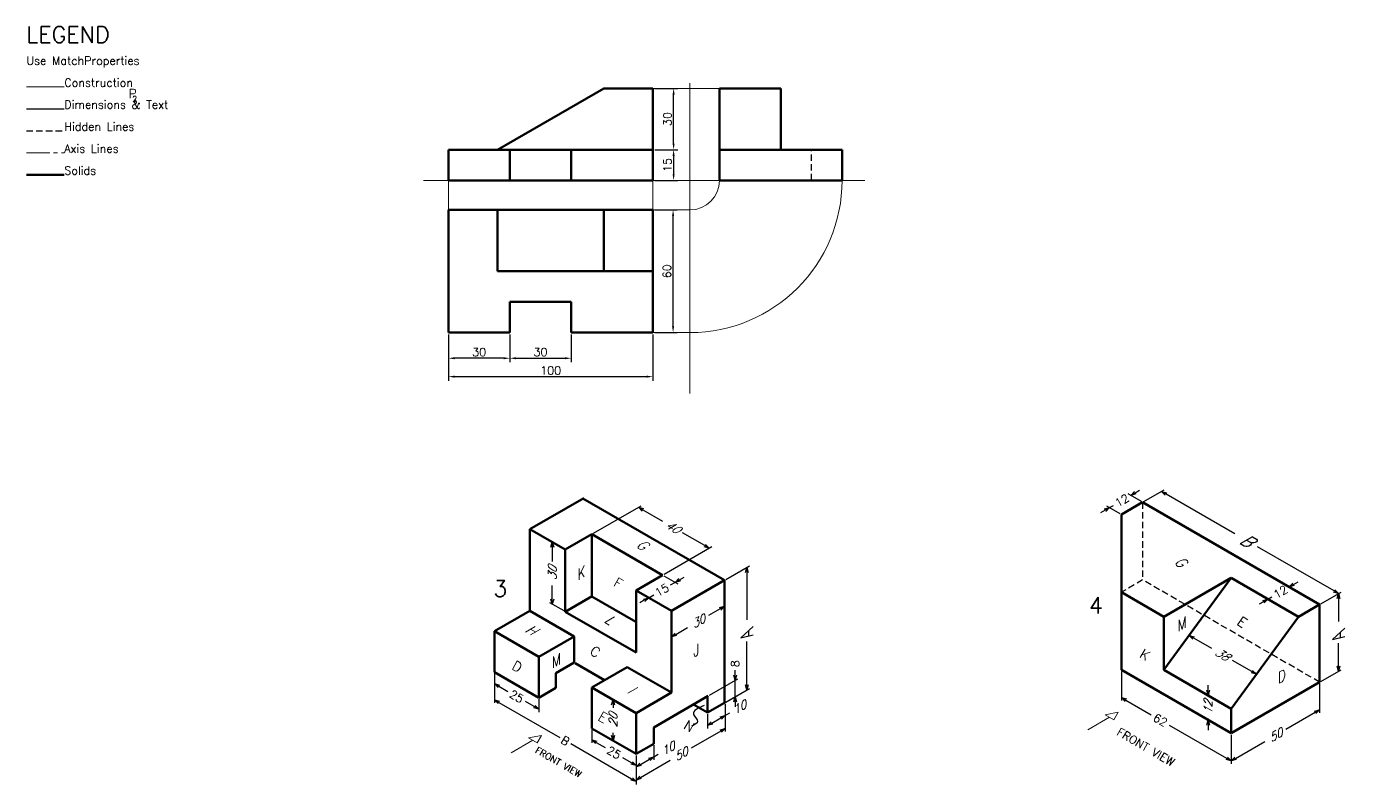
# Model space of a CAD drawing. Header units: millimetres. Extents: x -9631 to 7217, y -631 to 1394.
# Drawn here: x -149 to 497, y 257 to 628 of the extents above; entities that cross this region are included whole.
import ezdxf

# ---------------------------------------------------------------- set-up
doc = ezdxf.new("R2010")
doc.units = ezdxf.units.MM
doc.header["$PDMODE"] = 35
doc.header["$PDSIZE"] = 2
doc.linetypes.add('CENTER2', pattern=[28.575, 19.05, -3.175, 3.175, -3.175])
doc.linetypes.add('HIDDEN2', pattern=[4.7625, 3.175, -1.5875])
doc.layers.get('0').update_dxf_attribs({"lineweight": 15})
for name, color, linetype, lineweight in [('Annotations', 7, 'Continuous', 30), ('Axis', 7, 'CENTER2', 20), ('Dimension', 7, 'Continuous', 30), ('Hidden', 7, 'HIDDEN2', 30), ('Solid', 7, 'Continuous', 80)]:
    doc.layers.add(name, color=color, linetype=linetype, lineweight=lineweight)
doc.styles.add('+', font='simplex8.shx', dxfattribs={"oblique": 30})
doc.styles.add('-', font='simplex8.shx')
doc.styles.get("Standard").update_dxf_attribs({"font": 'simplex8.shx'})
doc.styles.add('{18b73a54-fa43-428c-adcb-c1c7bbdf2c84}', font='Simplex.shx')
doc.dimstyles.new('ISO-25', dxfattribs={"dimtxt": 4, "dimasz": 3, "dimexe": 2, "dimexo": 1, "dimgap": 1, "dimtad": 1, "dimrnd": 0.05, "dimtxsty": 'Standard', "dimcen": 2.5, "dimadec": 0, "dimazin": 0, "dimtfac": 1, "dimtmove": 0, "dimatfit": 3, "dimfxl": 1, "dimarcsym": 0})
doc.dimstyles.new('mid', dxfattribs={"dimtxt": 4, "dimasz": 2.5, "dimexe": 1.25, "dimexo": 0.625, "dimtad": 0, "dimrnd": 0.05, "dimtxsty": 'Standard', "dimblk": 'OPEN30', "dimcen": 2.5, "dimadec": 1, "dimazin": 0, "dimtfac": 1, "dimtmove": 0, "dimatfit": 3, "dimfxl": 1.25, "dimarcsym": 0})

# ---------------------------------------------------------------- blocks, each defined once
blk = doc.blocks.new('_Open30')
at = {"color": 0, "linetype": 'ByBlock', "lineweight": -2}
for p, q in [((-1, 0.27), (0, 0)), ((0, 0), (-1, -0.27)), ((0, 0), (-1, 0))]:
    blk.add_line(p, q, dxfattribs=at)
blk = doc.blocks.new('*D3')
at = {"layer": 'Defpoints', "color": 0, "transparency": 16777216}
for p in [(203.11, 363.29), (192.19, 356.99), (192.19, 296.99)]:
    blk.add_point(p, dxfattribs=at)
at = {"layer": 'Dimension', "color": 0, "lineweight": -2, "transparency": 16777216}
for p, q in [((192.82, 357.35), (204.36, 364.02)), ((203.11, 360.79), (203.11, 337.59)), ((203.11, 305.79), (203.11, 327.02)), ((192.82, 297.35), (204.36, 304.02))]:
    blk.add_line(p, q, dxfattribs=at)
at = {"layer": 'Dimension', "color": 0, "lineweight": -2, "transparency": 16777216, "xscale": 2.5, "yscale": 2.5, "zscale": 2.5}
for p, rotation in [((203.11, 363.29), 90), ((203.11, 303.29), 270)]:
    blk.add_blockref('_Open30', p, dxfattribs=dict(at, rotation=rotation))
at = {"layer": 'Dimension', "color": 0, "transparency": 16777216, "insert": (203.11, 332.3), "char_height": 6, "attachment_point": 5, "rotation": 90, "style": '-'}
blk.add_mtext('{\\Q-30;A}', dxfattribs=at)
blk = doc.blocks.new('*D4')
at = {"layer": 'Defpoints', "color": 0, "transparency": 16777216}
for p in [(192.54, 297.19), (192.54, 284.43), (148.89, 271.99)]:
    blk.add_point(p, dxfattribs=at)
at = {"layer": 'Dimension', "color": 0, "lineweight": -2, "transparency": 16777216}
for p, q in [((192.54, 296.47), (192.54, 282.98)), ((190.37, 283.18), (175.8, 274.76)), ((148.89, 271.27), (148.89, 257.79)), ((151.05, 260.48), (165.63, 268.89))]:
    blk.add_line(p, q, dxfattribs=at)
at = {"layer": 'Dimension', "color": 0, "lineweight": -2, "transparency": 16777216, "xscale": 2.5, "yscale": 2.5, "zscale": 2.5}
for p, rotation in [((192.54, 284.43), 29.99999999999989), ((148.89, 259.23), 209.9999999999999)]:
    blk.add_blockref('_Open30', p, dxfattribs=dict(at, rotation=rotation))
at = {"layer": 'Dimension', "color": 0, "transparency": 16777216, "insert": (170.71, 271.83), "char_height": 4, "attachment_point": 5, "rotation": 30, "style": '+'}
blk.add_mtext('50', dxfattribs=at)
blk = doc.blocks.new('*D5')
at = {"layer": 'Defpoints', "color": 0, "transparency": 16777216}
for p in [(148.89, 271.99), (157.55, 276.99), (157.55, 270.62)]:
    blk.add_point(p, dxfattribs=at)
at = {"layer": 'Dimension', "color": 0, "lineweight": -2, "transparency": 16777216}
for p, q in [((157.55, 276.27), (157.55, 269.17)), ((157.55, 270.62), (159.71, 271.87)), ((148.89, 271.27), (148.89, 264.17)), ((151.05, 266.87), (155.38, 269.37))]:
    blk.add_line(p, q, dxfattribs=at)
at = {"layer": 'Dimension', "color": 0, "lineweight": -2, "transparency": 16777216, "xscale": 2.5, "yscale": 2.5, "zscale": 2.5}
for p, rotation in [((148.89, 265.62), 210.0000000000001), ((157.55, 270.62), 30.00000000000007)]:
    blk.add_blockref('_Open30', p, dxfattribs=dict(at, rotation=rotation))
at = {"layer": 'Dimension', "color": 0, "transparency": 16777216, "insert": (164.24, 274.48), "char_height": 4, "attachment_point": 5, "rotation": 30, "style": '+'}
blk.add_mtext('10', dxfattribs=at)
blk = doc.blocks.new('*D6')
at = {"layer": 'Defpoints', "color": 0, "transparency": 16777216}
for p in [(183.88, 292.19), (192.54, 297.19), (192.54, 290.82)]:
    blk.add_point(p, dxfattribs=at)
at = {"layer": 'Dimension', "color": 0, "lineweight": -2, "transparency": 16777216}
for p, q in [((183.88, 291.47), (183.88, 284.37)), ((192.54, 296.47), (192.54, 289.37)), ((192.54, 290.82), (194.7, 292.07)), ((186.04, 287.07), (190.37, 289.57))]:
    blk.add_line(p, q, dxfattribs=at)
at = {"layer": 'Dimension', "color": 0, "lineweight": -2, "transparency": 16777216, "xscale": 2.5, "yscale": 2.5, "zscale": 2.5}
for p, rotation in [((192.54, 290.82), 29.99999999999914), ((183.88, 285.82), 209.9999999999991)]:
    blk.add_blockref('_Open30', p, dxfattribs=dict(at, rotation=rotation))
at = {"layer": 'Dimension', "color": 0, "transparency": 16777216, "insert": (199.22, 294.68), "char_height": 4, "attachment_point": 5, "rotation": 30, "style": '+'}
blk.add_mtext('10', dxfattribs=at)
blk = doc.blocks.new('*D7')
at = {"layer": 'Defpoints', "color": 0, "transparency": 16777216}
for p in [(197.36, 307.97), (184.22, 300.39), (184.22, 292.39)]:
    blk.add_point(p, dxfattribs=at)
at = {"layer": 'Dimension', "color": 0, "lineweight": -2, "transparency": 16777216}
for p, q in [((197.36, 310.47), (197.36, 312.97)), ((184.85, 300.75), (198.61, 308.69)), ((197.36, 299.97), (197.36, 307.97)), ((184.85, 292.75), (198.61, 300.69)), ((197.36, 297.47), (197.36, 294.97))]:
    blk.add_line(p, q, dxfattribs=at)
at = {"layer": 'Dimension', "color": 0, "lineweight": -2, "transparency": 16777216, "xscale": 2.5, "yscale": 2.5, "zscale": 2.5}
for p, rotation in [((197.36, 307.97), 270), ((197.36, 299.97), 90)]:
    blk.add_blockref('_Open30', p, dxfattribs=dict(at, rotation=rotation))
at = {"layer": 'Dimension', "color": 0, "transparency": 16777216, "insert": (197.36, 316.1), "char_height": 4, "attachment_point": 5, "rotation": 90, "style": '-'}
blk.add_mtext('8', dxfattribs=at)
blk = doc.blocks.new('*D8')
at = {"layer": 'Defpoints', "color": 0, "transparency": 16777216}
for p in [(137.6, 298.51), (148.89, 291.99), (148.89, 271.99)]:
    blk.add_point(p, dxfattribs=at)
at = {"layer": 'Dimension', "color": 0, "lineweight": -2, "transparency": 16777216}
for p, q in [((148.26, 292.35), (136.35, 299.23)), ((137.6, 296.01), (137.6, 294.47)), ((148.26, 272.35), (136.35, 279.23)), ((137.6, 281.01), (137.6, 282.32))]:
    blk.add_line(p, q, dxfattribs=at)
at = {"layer": 'Dimension', "color": 0, "lineweight": -2, "transparency": 16777216, "xscale": 2.5, "yscale": 2.5, "zscale": 2.5}
for p, rotation in [((137.6, 298.51), 90), ((137.6, 278.51), 270)]:
    blk.add_blockref('_Open30', p, dxfattribs=dict(at, rotation=rotation))
at = {"layer": 'Dimension', "color": 0, "transparency": 16777216, "insert": (137.6, 288.39), "char_height": 4, "attachment_point": 5, "rotation": 90, "style": '+'}
blk.add_mtext('20', dxfattribs=at)
blk = doc.blocks.new('*D9')
at = {"layer": 'Defpoints', "color": 0, "transparency": 16777216}
for p in [(79.61, 311.99), (101.26, 299.49), (101.26, 293.87)]:
    blk.add_point(p, dxfattribs=at)
at = {"layer": 'Dimension', "color": 0, "lineweight": -2, "transparency": 16777216}
for p, q in [((79.61, 311.27), (79.61, 304.92)), ((81.77, 305.12), (86.12, 302.61)), ((99.09, 295.12), (94.74, 297.63)), ((101.26, 298.77), (101.26, 292.42))]:
    blk.add_line(p, q, dxfattribs=at)
at = {"layer": 'Dimension', "color": 0, "lineweight": -2, "transparency": 16777216, "xscale": 2.5, "yscale": 2.5, "zscale": 2.5}
for p, rotation in [((79.61, 306.37), 150.0000000000001), ((101.26, 293.87), 330.0000000000001)]:
    blk.add_blockref('_Open30', p, dxfattribs=dict(at, rotation=rotation))
at = {"layer": 'Dimension', "color": 0, "transparency": 16777216, "insert": (90.43, 300.12), "char_height": 4, "attachment_point": 5, "rotation": 330, "style": '-'}
blk.add_mtext('25', dxfattribs=at)
blk = doc.blocks.new('*D10')
at = {"layer": 'Defpoints', "color": 0, "transparency": 16777216}
for p in [(127.24, 284.49), (148.89, 271.99), (148.89, 266.37)]:
    blk.add_point(p, dxfattribs=at)
at = {"layer": 'Dimension', "color": 0, "lineweight": -2, "transparency": 16777216}
for p, q in [((127.24, 283.77), (127.24, 277.42)), ((129.4, 277.62), (133.75, 275.11)), ((146.72, 267.62), (142.38, 270.13)), ((148.89, 271.27), (148.89, 264.92))]:
    blk.add_line(p, q, dxfattribs=at)
at = {"layer": 'Dimension', "color": 0, "lineweight": -2, "transparency": 16777216, "xscale": 2.5, "yscale": 2.5, "zscale": 2.5}
for p, rotation in [((127.24, 278.87), 150.0000000000003), ((148.89, 266.37), 330.0000000000002)]:
    blk.add_blockref('_Open30', p, dxfattribs=dict(at, rotation=rotation))
at = {"layer": 'Dimension', "color": 0, "transparency": 16777216, "insert": (138.06, 272.62), "char_height": 4, "attachment_point": 5, "rotation": 330, "style": '-'}
blk.add_mtext('25', dxfattribs=at)
blk = doc.blocks.new('*D11')
at = {"layer": 'Defpoints', "color": 0, "transparency": 16777216}
for p in [(107.9, 375.65), (114.25, 371.99), (114.25, 341.59)]:
    blk.add_point(p, dxfattribs=at)
at = {"layer": 'Dimension', "color": 0, "lineweight": -2, "transparency": 16777216}
for p, q in [((113.62, 372.35), (106.65, 376.37)), ((107.9, 373.15), (107.9, 366.18)), ((107.9, 347.75), (107.9, 354.44)), ((113.62, 341.95), (106.65, 345.97))]:
    blk.add_line(p, q, dxfattribs=at)
at = {"layer": 'Dimension', "color": 0, "lineweight": -2, "transparency": 16777216, "xscale": 2.5, "yscale": 2.5, "zscale": 2.5}
for p, rotation in [((107.9, 375.65), 90), ((107.9, 345.25), 270)]:
    blk.add_blockref('_Open30', p, dxfattribs=dict(at, rotation=rotation))
at = {"layer": 'Dimension', "color": 0, "transparency": 16777216, "insert": (107.9, 360.31), "char_height": 4, "attachment_point": 5, "rotation": 90, "style": '+'}
blk.add_mtext('30', dxfattribs=at)
blk = doc.blocks.new('*D12')
at = {"layer": 'Defpoints', "color": 0, "transparency": 16777216}
for p in [(161.88, 359.49), (168.05, 355.93), (148.89, 351.99)]:
    blk.add_point(p, dxfattribs=at)
at = {"layer": 'Dimension', "color": 0, "lineweight": -2, "transparency": 16777216}
for p, q in [((162.5, 359.13), (169.3, 355.21)), ((168.05, 355.93), (165.53, 354.48)), ((170.21, 357.18), (172.38, 358.43)), ((149.51, 351.63), (156.31, 347.71)), ((155.06, 348.43), (157.57, 349.88)), ((152.89, 347.18), (150.73, 345.93))]:
    blk.add_line(p, q, dxfattribs=at)
at = {"layer": 'Dimension', "color": 0, "lineweight": -2, "transparency": 16777216, "xscale": 2.5, "yscale": 2.5, "zscale": 2.5}
for p, rotation in [((168.05, 355.93), 210.0000000000003), ((155.06, 348.43), 30.00000000000029)]:
    blk.add_blockref('_Open30', p, dxfattribs=dict(at, rotation=rotation))
at = {"layer": 'Dimension', "color": 0, "transparency": 16777216, "insert": (161.55, 352.18), "char_height": 4, "attachment_point": 5, "rotation": 30, "style": '-'}
blk.add_mtext('15', dxfattribs=at)
blk = doc.blocks.new('*D13')
at = {"layer": 'Defpoints', "color": 0, "transparency": 16777216}
for p in [(127.41, 379.59), (184.7, 372.66), (162.05, 359.59)]:
    blk.add_point(p, dxfattribs=at)
at = {"layer": 'Dimension', "color": 0, "lineweight": -2, "transparency": 16777216}
for p, q in [((128.04, 379.95), (151.31, 393.39)), ((152.23, 391.41), (161.81, 385.88)), ((182.54, 373.91), (171.67, 380.19)), ((162.68, 359.95), (185.95, 373.39))]:
    blk.add_line(p, q, dxfattribs=at)
at = {"layer": 'Dimension', "color": 0, "lineweight": -2, "transparency": 16777216, "xscale": 2.5, "yscale": 2.5, "zscale": 2.5}
for p, rotation in [((150.06, 392.66), 150), ((184.7, 372.66), 329.9999999999999)]:
    blk.add_blockref('_Open30', p, dxfattribs=dict(at, rotation=rotation))
at = {"layer": 'Dimension', "color": 0, "transparency": 16777216, "insert": (166.74, 383.03), "char_height": 4, "attachment_point": 5, "rotation": 330, "style": '+'}
blk.add_mtext('40', dxfattribs=at)
blk = doc.blocks.new('*D50')
at = {"layer": 'Defpoints', "color": 0, "transparency": 16777216}
for p in [(192.19, 356.99), (192.19, 344.23), (166.21, 341.99)]:
    blk.add_point(p, dxfattribs=at)
at = {"layer": 'Dimension', "color": 0, "lineweight": -2, "transparency": 16777216}
for p, q in [((192.19, 356.27), (192.19, 342.78)), ((190.03, 342.98), (184.29, 339.66)), ((166.21, 341.27), (166.21, 327.78)), ((168.38, 330.48), (174.11, 333.79))]:
    blk.add_line(p, q, dxfattribs=at)
at = {"layer": 'Dimension', "color": 0, "lineweight": -2, "transparency": 16777216, "xscale": 2.5, "yscale": 2.5, "zscale": 2.5}
for p, rotation in [((192.19, 344.23), 29.9999999999997), ((166.21, 329.23), 209.9999999999997)]:
    blk.add_blockref('_Open30', p, dxfattribs=dict(at, rotation=rotation))
at = {"layer": 'Dimension', "color": 0, "transparency": 16777216, "insert": (179.2, 336.73), "char_height": 4, "attachment_point": 5, "rotation": 30, "style": '+'}
blk.add_mtext('30', dxfattribs=at)
blk = doc.blocks.new('*D51')
at = {"layer": 'Defpoints', "color": 0, "transparency": 16777216}
for p in [(79.61, 311.99), (148.89, 271.99), (148.89, 258.44)]:
    blk.add_point(p, dxfattribs=at)
at = {"layer": 'Dimension', "color": 0, "lineweight": -2, "transparency": 16777216}
for p, q in [((79.61, 311.27), (79.61, 297)), ((81.77, 297.19), (111.54, 280)), ((146.72, 259.69), (116.96, 276.87)), ((148.89, 271.27), (148.89, 257))]:
    blk.add_line(p, q, dxfattribs=at)
at = {"layer": 'Dimension', "color": 0, "lineweight": -2, "transparency": 16777216, "xscale": 2.5, "yscale": 2.5, "zscale": 2.5}
for p, rotation in [((79.61, 298.44), 150), ((148.89, 258.44), 330.0000000000001)]:
    blk.add_blockref('_Open30', p, dxfattribs=dict(at, rotation=rotation))
at = {"layer": 'Dimension', "color": 0, "transparency": 16777216, "insert": (114.25, 278.44), "char_height": 4, "attachment_point": 5, "rotation": 330, "style": '-'}
blk.add_mtext('B', dxfattribs=at)
blk = doc.blocks.new('*D52')
at = {"layer": 'Defpoints', "color": 0, "transparency": 16777216}
for p in [(492.66, 350.45), (483.4, 345.1), (483.4, 307.1)]:
    blk.add_point(p, dxfattribs=at)
at = {"layer": 'Dimension', "color": 0, "lineweight": -2, "transparency": 16777216}
for p, q in [((484.02, 345.46), (493.91, 351.17)), ((492.66, 347.95), (492.66, 336.74)), ((492.66, 314.95), (492.66, 326.17)), ((484.02, 307.46), (493.91, 313.17))]:
    blk.add_line(p, q, dxfattribs=at)
at = {"layer": 'Dimension', "color": 0, "lineweight": -2, "transparency": 16777216, "xscale": 2.5, "yscale": 2.5, "zscale": 2.5}
for p, rotation in [((492.66, 350.45), 90), ((492.66, 312.45), 270)]:
    blk.add_blockref('_Open30', p, dxfattribs=dict(at, rotation=rotation))
at = {"layer": 'Dimension', "color": 0, "transparency": 16777216, "insert": (492.66, 331.45), "char_height": 6, "attachment_point": 5, "rotation": 90, "style": '-'}
blk.add_mtext('{\\Q-30;A}', dxfattribs=at)
blk = doc.blocks.new('*D53')
at = {"layer": 'Defpoints', "color": 0, "transparency": 16777216}
for p in [(396.8, 395.1), (492.66, 350.45), (483.4, 345.1)]:
    blk.add_point(p, dxfattribs=at)
at = {"layer": 'Dimension', "color": 0, "lineweight": -2, "transparency": 16777216}
for p, q in [((397.42, 395.46), (407.31, 401.17)), ((408.22, 399.2), (441.89, 379.76)), ((490.5, 351.7), (453.02, 373.34)), ((484.02, 345.46), (493.91, 351.17))]:
    blk.add_line(p, q, dxfattribs=at)
at = {"layer": 'Dimension', "color": 0, "lineweight": -2, "transparency": 16777216, "xscale": 2.5, "yscale": 2.5, "zscale": 2.5}
for p, rotation in [((406.06, 400.45), 150.0000000000001), ((492.66, 350.45), 330.0000000000001)]:
    blk.add_blockref('_Open30', p, dxfattribs=dict(at, rotation=rotation))
at = {"layer": 'Dimension', "color": 0, "transparency": 16777216, "insert": (447.46, 376.55), "char_height": 6, "attachment_point": 5, "rotation": 330, "style": '+'}
blk.add_mtext('B', dxfattribs=at)
blk = doc.blocks.new('*D54')
at = {"layer": 'Defpoints', "color": 0, "transparency": 16777216}
for p in [(483.4, 307.1), (483.4, 293.58), (440.1, 282.1)]:
    blk.add_point(p, dxfattribs=at)
at = {"layer": 'Dimension', "color": 0, "lineweight": -2, "transparency": 16777216}
for p, q in [((483.4, 306.38), (483.4, 292.14)), ((481.23, 292.33), (466.83, 284.02)), ((440.1, 281.38), (440.1, 267.14)), ((442.26, 269.83), (456.66, 278.15))]:
    blk.add_line(p, q, dxfattribs=at)
at = {"layer": 'Dimension', "color": 0, "lineweight": -2, "transparency": 16777216, "xscale": 2.5, "yscale": 2.5, "zscale": 2.5}
for p, rotation in [((483.4, 293.58), 30.00000000000001), ((440.1, 268.58), 210)]:
    blk.add_blockref('_Open30', p, dxfattribs=dict(at, rotation=rotation))
at = {"layer": 'Dimension', "color": 0, "transparency": 16777216, "insert": (461.75, 281.08), "char_height": 4, "attachment_point": 5, "rotation": 30, "style": '+'}
blk.add_mtext('50', dxfattribs=at)
blk = doc.blocks.new('*D55')
at = {"layer": 'Defpoints', "color": 0, "transparency": 16777216}
for p in [(386.4, 313.1), (440.1, 282.1), (440.1, 268.55)]:
    blk.add_point(p, dxfattribs=at)
at = {"layer": 'Dimension', "color": 0, "lineweight": -2, "transparency": 16777216}
for p, q in [((386.4, 312.38), (386.4, 298.11)), ((388.57, 298.3), (400.92, 291.17)), ((437.93, 269.8), (409.99, 285.94)), ((440.1, 281.38), (440.1, 267.11))]:
    blk.add_line(p, q, dxfattribs=at)
at = {"layer": 'Dimension', "color": 0, "lineweight": -2, "transparency": 16777216, "xscale": 2.5, "yscale": 2.5, "zscale": 2.5}
for p, rotation in [((386.4, 299.55), 149.9999999999999), ((440.1, 268.55), 329.9999999999999)]:
    blk.add_blockref('_Open30', p, dxfattribs=dict(at, rotation=rotation))
at = {"layer": 'Dimension', "color": 0, "transparency": 16777216, "insert": (405.46, 288.55), "char_height": 4, "attachment_point": 5, "rotation": 330, "style": '-'}
blk.add_mtext('62', dxfattribs=at)
blk = doc.blocks.new('*D56')
at = {"layer": 'Defpoints', "color": 0, "transparency": 16777216}
for p in [(428.81, 300.62), (440.1, 294.1), (440.1, 282.1)]:
    blk.add_point(p, dxfattribs=at)
at = {"layer": 'Dimension', "color": 0, "lineweight": -2, "transparency": 16777216}
for p, q in [((428.81, 303.12), (428.81, 305.62)), ((439.47, 294.46), (427.56, 301.34)), ((428.81, 300.62), (428.81, 299.86)), ((439.47, 282.46), (427.56, 289.34)), ((428.81, 288.62), (428.81, 289.39)), ((428.81, 286.12), (428.81, 283.62))]:
    blk.add_line(p, q, dxfattribs=at)
at = {"layer": 'Dimension', "color": 0, "lineweight": -2, "transparency": 16777216, "xscale": 2.5, "yscale": 2.5, "zscale": 2.5}
for p, rotation in [((428.81, 300.62), 270), ((428.81, 288.62), 90)]:
    blk.add_blockref('_Open30', p, dxfattribs=dict(at, rotation=rotation))
at = {"layer": 'Dimension', "color": 0, "transparency": 16777216, "insert": (428.81, 294.62), "char_height": 4, "attachment_point": 5, "rotation": 90, "style": '+'}
blk.add_mtext('12', dxfattribs=at)
blk = doc.blocks.new('*D57')
at = {"layer": 'Defpoints', "color": 0, "transparency": 16777216}
for p in [(390.94, 398.49), (396.8, 395.1), (386.4, 389.1)]:
    blk.add_point(p, dxfattribs=at)
at = {"layer": 'Dimension', "color": 0, "lineweight": -2, "transparency": 16777216}
for p, q in [((393.1, 399.74), (395.27, 400.99)), ((396.17, 395.46), (389.69, 399.21)), ((390.94, 398.49), (390.89, 398.46)), ((378.38, 391.24), (376.21, 389.99)), ((385.78, 389.46), (379.29, 393.21)), ((380.54, 392.49), (382.47, 393.6))]:
    blk.add_line(p, q, dxfattribs=at)
at = {"layer": 'Dimension', "color": 0, "lineweight": -2, "transparency": 16777216, "xscale": 2.5, "yscale": 2.5, "zscale": 2.5}
for p, rotation in [((390.94, 398.49), 210.0000000000002), ((380.54, 392.49), 30.00000000000029)]:
    blk.add_blockref('_Open30', p, dxfattribs=dict(at, rotation=rotation))
at = {"layer": 'Dimension', "color": 0, "transparency": 16777216, "insert": (386.68, 396.03), "char_height": 4, "attachment_point": 5, "rotation": 30, "style": '-'}
blk.add_mtext('12', dxfattribs=at)
blk = doc.blocks.new('*D58')
at = {"layer": 'Defpoints', "color": 0, "transparency": 16777216}
for p in [(468.5, 353.7), (474.36, 350.32), (463.97, 344.32)]:
    blk.add_point(p, dxfattribs=at)
at = {"layer": 'Dimension', "color": 0, "lineweight": -2, "transparency": 16777216}
for p, q in [((470.67, 354.95), (472.83, 356.2)), ((473.74, 350.68), (467.25, 354.43)), ((468.5, 353.7), (468.45, 353.68)), ((455.94, 346.45), (453.78, 345.2)), ((463.34, 344.68), (456.86, 348.43)), ((458.11, 347.7), (460.04, 348.82))]:
    blk.add_line(p, q, dxfattribs=at)
at = {"layer": 'Dimension', "color": 0, "lineweight": -2, "transparency": 16777216, "xscale": 2.5, "yscale": 2.5, "zscale": 2.5}
for p, rotation in [((468.5, 353.7), 210), ((458.11, 347.7), 29.99999999999997)]:
    blk.add_blockref('_Open30', p, dxfattribs=dict(at, rotation=rotation))
at = {"layer": 'Dimension', "color": 0, "transparency": 16777216, "insert": (464.25, 351.25), "char_height": 4, "attachment_point": 5, "rotation": 30, "style": '-'}
blk.add_mtext('12', dxfattribs=at)
blk = doc.blocks.new('*D59')
at = {"layer": 'Defpoints', "color": 0, "transparency": 16777216}
for p in [(440.1, 358.1), (473.01, 339.1), (452.45, 310.99)]:
    blk.add_point(p, dxfattribs=at)
at = {"layer": 'Dimension', "color": 0, "lineweight": -2, "transparency": 16777216}
for p, q in [((439.73, 357.6), (418.79, 328.97)), ((472.63, 338.6), (451.7, 309.97)), ((421.7, 328.74), (430.43, 323.7)), ((450.28, 312.24), (440.72, 317.76))]:
    blk.add_line(p, q, dxfattribs=at)
at = {"layer": 'Dimension', "color": 0, "lineweight": -2, "transparency": 16777216, "xscale": 2.5, "yscale": 2.5, "zscale": 2.5}
for p, rotation in [((419.54, 329.99), 150.0000000000002), ((452.45, 310.99), 330.0000000000002)]:
    blk.add_blockref('_Open30', p, dxfattribs=dict(at, rotation=rotation))
at = {"layer": 'Dimension', "color": 0, "transparency": 16777216, "insert": (435.57, 320.73), "char_height": 4, "attachment_point": 5, "rotation": 330, "style": '+'}
blk.add_mtext('38', dxfattribs=at)
blk = doc.blocks.new('*D89')
at = {"layer": 'Annotations', "color": 0, "lineweight": -2, "transparency": 16777216}
for p, q in [((57.12, 477.11), (57.12, 454.57)), ((157.12, 477.11), (157.12, 454.57)), ((60.12, 456.57), (154.12, 456.57))]:
    blk.add_line(p, q, dxfattribs=at)
at = {"layer": 'Annotations', "color": 0, "transparency": 16777216}
for points in [[(60.12, 457.07), (60.12, 456.07), (57.12, 456.57)], [(154.12, 457.07), (154.12, 456.07), (157.12, 456.57)]]:
    blk.add_solid(points, dxfattribs=at)
at = {"layer": 'Defpoints', "color": 0, "transparency": 16777216}
for p in [(57.12, 478.11), (157.12, 478.11), (157.12, 456.57)]:
    blk.add_point(p, dxfattribs=at)
at = {"layer": 'Annotations', "color": 0, "transparency": 16777216, "insert": (107.12, 459.57), "char_height": 4, "attachment_point": 5}
blk.add_mtext('100', dxfattribs=at)
blk = doc.blocks.new('*D90')
at = {"layer": 'Annotations', "color": 0, "lineweight": -2, "transparency": 16777216}
for p, q in [((57.12, 477.11), (57.12, 463.57)), ((87.12, 477.11), (87.12, 463.57)), ((84.12, 465.57), (60.12, 465.57))]:
    blk.add_line(p, q, dxfattribs=at)
at = {"layer": 'Annotations', "color": 0, "transparency": 16777216}
for points in [[(60.12, 466.07), (60.12, 465.07), (57.12, 465.57)], [(84.12, 466.07), (84.12, 465.07), (87.12, 465.57)]]:
    blk.add_solid(points, dxfattribs=at)
at = {"layer": 'Defpoints', "color": 0, "transparency": 16777216}
for p in [(57.12, 478.11), (87.12, 478.11), (57.12, 465.57)]:
    blk.add_point(p, dxfattribs=at)
at = {"layer": 'Annotations', "color": 0, "transparency": 16777216, "insert": (72.12, 468.57), "char_height": 4, "attachment_point": 5}
blk.add_mtext('30', dxfattribs=at)
blk = doc.blocks.new('*D91')
at = {"layer": 'Annotations', "color": 0, "lineweight": -2, "transparency": 16777216}
for p, q in [((87.12, 477.11), (87.12, 463.57)), ((117.12, 477.11), (117.12, 463.57)), ((90.12, 465.57), (114.12, 465.57))]:
    blk.add_line(p, q, dxfattribs=at)
at = {"layer": 'Annotations', "color": 0, "transparency": 16777216}
for points in [[(90.12, 466.07), (90.12, 465.07), (87.12, 465.57)], [(114.12, 466.07), (114.12, 465.07), (117.12, 465.57)]]:
    blk.add_solid(points, dxfattribs=at)
at = {"layer": 'Defpoints', "color": 0, "transparency": 16777216}
for p in [(87.12, 478.11), (117.12, 478.11), (117.12, 465.57)]:
    blk.add_point(p, dxfattribs=at)
at = {"layer": 'Annotations', "color": 0, "transparency": 16777216, "insert": (102.12, 468.57), "char_height": 4, "attachment_point": 5}
blk.add_mtext('30', dxfattribs=at)
blk = doc.blocks.new('*D92')
at = {"layer": 'Annotations', "color": 0, "lineweight": -2, "transparency": 16777216}
for p, q in [((158.12, 567.58), (169.25, 567.58)), ((167.25, 564.58), (167.25, 555.58)), ((158.12, 552.58), (169.25, 552.58))]:
    blk.add_line(p, q, dxfattribs=at)
at = {"layer": 'Annotations', "color": 0, "transparency": 16777216}
for points in [[(166.75, 564.58), (167.75, 564.58), (167.25, 567.58)], [(166.75, 555.58), (167.75, 555.58), (167.25, 552.58)]]:
    blk.add_solid(points, dxfattribs=at)
at = {"layer": 'Defpoints', "color": 0, "transparency": 16777216}
for p in [(157.12, 567.58), (157.12, 552.58), (167.25, 552.58)]:
    blk.add_point(p, dxfattribs=at)
at = {"layer": 'Annotations', "color": 0, "transparency": 16777216, "insert": (164.25, 560.08), "char_height": 4, "attachment_point": 5, "rotation": 90}
blk.add_mtext('15', dxfattribs=at)
blk = doc.blocks.new('*D93')
at = {"layer": 'Annotations', "color": 0, "lineweight": -2, "transparency": 16777216}
for p, q in [((158.12, 597.58), (169.25, 597.58)), ((167.25, 570.58), (167.25, 594.58)), ((158.12, 567.58), (169.25, 567.58))]:
    blk.add_line(p, q, dxfattribs=at)
at = {"layer": 'Annotations', "color": 0, "transparency": 16777216}
for points in [[(166.75, 594.58), (167.75, 594.58), (167.25, 597.58)], [(166.75, 570.58), (167.75, 570.58), (167.25, 567.58)]]:
    blk.add_solid(points, dxfattribs=at)
at = {"layer": 'Defpoints', "color": 0, "transparency": 16777216}
for p in [(157.12, 597.58), (167.25, 597.58), (157.12, 567.58)]:
    blk.add_point(p, dxfattribs=at)
at = {"layer": 'Annotations', "color": 0, "transparency": 16777216, "insert": (164.25, 582.58), "char_height": 4, "attachment_point": 5, "rotation": 90}
blk.add_mtext('30', dxfattribs=at)
blk = doc.blocks.new('*D94')
at = {"layer": 'Annotations', "color": 0, "lineweight": -2, "transparency": 16777216}
for p, q in [((158.12, 538.11), (169, 538.11)), ((167, 481.11), (167, 535.11)), ((158.12, 478.11), (169, 478.11))]:
    blk.add_line(p, q, dxfattribs=at)
at = {"layer": 'Annotations', "color": 0, "transparency": 16777216}
for points in [[(166.5, 535.11), (167.5, 535.11), (167, 538.11)], [(166.5, 481.11), (167.5, 481.11), (167, 478.11)]]:
    blk.add_solid(points, dxfattribs=at)
at = {"layer": 'Defpoints', "color": 0, "transparency": 16777216}
for p in [(157.12, 538.11), (167, 538.11), (157.12, 478.11)]:
    blk.add_point(p, dxfattribs=at)
at = {"layer": 'Annotations', "color": 0, "transparency": 16777216, "insert": (164, 508.11), "char_height": 4, "attachment_point": 5, "rotation": 90}
blk.add_mtext('60', dxfattribs=at)

msp = doc.modelspace()

# ---------------------------------------------------------------- linework, layer by layer
for p, q in [((-149.469, 598.387), (-130.93, 598.387)), ((157.116, 597.579), (195.869, 597.579)), ((175.236, 600.175), (175.236, 448.397)), ((44.785, 552.579), (260.789, 552.579)), ((57.116, 552.579), (57.116, 538.11)), ((157.116, 552.579), (157.116, 538.11)), ((157.116, 538.11), (175.236, 538.11)), ((157.116, 478.11), (175.236, 478.11)), ((384.743, 292.355), (378.411, 291.136)), ((378.411, 291.136), (382.632, 288.699)), ((382.632, 288.699), (384.743, 292.355)), ((369.897, 283.783), (380.522, 289.918)), ((87.68, 272.517), (98.305, 278.651)), ((102.526, 281.089), (96.195, 279.87)), ((96.195, 279.87), (100.416, 277.433)), ((100.416, 277.433), (102.526, 281.089))]:
    msp.add_line(p, q)
for radius in [14.469, 74.469]:
    msp.add_arc((175.236, 552.579), radius, 270, 0)
at = {"layer": 'Annotations'}
msp.add_line((-149.469, 587.632), (-130.93, 587.632), dxfattribs=at)
at = {"layer": 'Axis', "ltscale": 0.6}
msp.add_line((-149.469, 566.123), (-130.93, 566.123), dxfattribs=at)
at = {"layer": 'Dimension'}
msp.add_spline([(182.224, 295.717), (177.052, 291.344), (179.019, 287.936), (175.95, 285.594)], degree=3, dxfattribs=at)
at = {"layer": 'Hidden'}
for p, q in [((-149.469, 576.877), (-130.93, 576.877)), ((234.705, 552.579), (234.705, 567.579)), ((396.796, 395.104), (396.796, 357.104)), ((396.796, 357.104), (386.403, 351.104)), ((483.398, 307.104), (396.796, 357.104))]:
    msp.add_line(p, q, dxfattribs=at)
at = {"layer": 'Solid'}
for p, q in [((81.116, 567.579), (133.116, 597.579)), ((157.116, 597.579), (133.116, 597.579)), ((157.116, 567.579), (157.116, 597.579)), ((189.705, 552.579), (189.705, 597.579)), ((189.705, 597.579), (219.705, 597.579)), ((219.705, 567.579), (219.705, 597.579)), ((157.116, 567.579), (57.116, 567.579)), ((57.116, 567.579), (57.116, 552.579)), ((57.116, 567.579), (81.116, 567.579)), ((87.116, 567.579), (87.116, 552.579)), ((117.116, 567.579), (117.116, 552.579)), ((157.116, 552.579), (157.116, 567.579)), ((189.705, 567.579), (249.705, 567.579)), ((249.705, 552.579), (249.705, 567.579)), ((-149.469, 555.368), (-130.93, 555.368)), ((57.116, 552.579), (157.116, 552.579)), ((189.705, 552.579), (249.705, 552.579)), ((57.116, 538.11), (157.116, 538.11)), ((57.116, 538.11), (57.116, 478.11)), ((81.116, 538.11), (81.116, 508.11)), ((133.116, 538.11), (133.116, 508.11)), ((157.116, 538.11), (157.116, 478.11)), ((81.116, 508.11), (157.116, 508.11)), ((117.116, 493.11), (87.116, 493.11)), ((87.116, 493.11), (87.116, 478.11)), ((117.116, 493.11), (117.116, 478.11)), ((87.116, 478.11), (57.116, 478.11)), ((157.116, 478.11), (117.116, 478.11)), ((123.255, 397.187), (96.928, 381.987)), ((192.191, 356.988), (122.909, 396.987)), ((396.796, 395.104), (386.403, 389.104)), ((483.398, 345.104), (396.796, 395.104)), ((386.403, 389.104), (386.403, 351.104)), ((114.249, 371.987), (96.928, 381.987)), ((96.928, 381.987), (96.928, 341.988)), ((114.249, 371.987), (127.239, 379.487)), ((127.239, 379.487), (161.88, 359.488)), ((127.239, 379.487), (127.239, 349.088)), ((114.249, 371.987), (114.249, 341.588)), ((148.89, 351.988), (161.88, 359.488)), ((192.191, 356.988), (166.21, 341.988)), ((192.191, 296.988), (192.191, 356.988)), ((407.188, 339.104), (440.097, 358.104)), ((407.188, 313.104), (440.097, 358.104)), ((440.097, 358.104), (473.006, 339.104)), ((114.249, 341.588), (127.412, 349.188)), ((127.239, 349.088), (148.716, 336.688)), ((166.21, 341.988), (148.89, 351.988)), ((148.89, 351.988), (148.89, 321.588)), ((386.403, 351.104), (386.403, 313.104)), ((386.403, 351.104), (407.188, 339.104)), ((473.006, 339.104), (483.398, 345.104)), ((483.398, 345.104), (483.398, 307.104)), ((96.928, 341.988), (79.608, 331.988)), ((118.579, 329.488), (96.928, 341.988)), ((114.249, 341.588), (148.89, 321.588)), ((166.21, 341.988), (166.21, 301.988)), ((407.188, 339.104), (407.188, 313.104)), ((440.097, 294.104), (473.006, 339.104)), ((79.608, 331.988), (79.608, 311.988)), ((101.258, 319.488), (79.608, 331.988)), ((101.258, 319.488), (118.579, 329.488)), ((118.579, 329.488), (118.579, 316.688)), ((101.258, 319.488), (101.258, 299.488)), ((109.572, 311.488), (118.579, 316.688)), ((101.258, 299.488), (79.608, 311.988)), ((109.572, 304.288), (109.572, 311.488)), ((119.098, 316.388), (133.474, 308.088)), ((127.239, 304.488), (144.559, 314.488)), ((166.21, 301.988), (144.559, 314.488)), ((386.403, 313.104), (440.097, 282.104)), ((407.188, 313.104), (440.097, 294.104)), ((101.258, 299.488), (109.572, 304.288)), ((127.239, 304.488), (127.239, 284.488)), ((148.89, 291.988), (127.239, 304.488)), ((440.097, 282.104), (483.398, 307.104)), ((166.21, 301.988), (148.89, 291.988)), ((157.55, 284.988), (184.223, 300.388)), ((183.877, 300.188), (183.877, 292.188)), ((148.89, 291.988), (148.89, 271.988)), ((183.877, 292.188), (176.949, 296.188)), ((183.877, 292.188), (192.191, 296.988)), ((440.097, 294.104), (440.097, 282.104)), ((148.89, 271.988), (127.239, 284.488)), ((157.55, 276.988), (157.55, 284.988)), ((148.89, 271.988), (157.55, 276.988))]:
    msp.add_line(p, q, dxfattribs=at)

# ---------------------------------------------------------------- texts
for s, p in [('Use MatchProperties', (-149.469, 609.142)), ('Construction', (-130.93, 598.387))]:
    msp.add_text(s, height=4).set_placement(p)
at = {"layer": 'Annotations'}
for s, height, p in [('P', 4.375, (-99.433, 592.851)), ('Dimensions & Text', 4, (-130.93, 587.632)), ('2', 2.8, (-97.645, 591.043))]:
    msp.add_text(s, height=height, dxfattribs=at).set_placement(p)
at = {"layer": 'Axis'}
msp.add_text('Axis Lines', height=4, dxfattribs=at).set_placement((-130.93, 566.123))
at = {"layer": 'Dimension', "attachment_point": 5}
for s, insert, char_height, rotation, style in [('G', (151.441, 374.455), 4.8, 330, '+'), ('K', (121.006, 359.986), 4.8, 30, '+'), ('G', (414.761, 366.091), 4.8, 330, '+'), ('F', (140.184, 355.613), 4.8, 330, '-'), ('L', (135.599, 337.854), 4.8, 330, '+'), ('M', (414.959, 334.924), 4.8, 30, '+'), ('E', (445.599, 336.478), 4.8, 324.772486, '{18b73a54-fa43-428c-adcb-c1c7bbdf2c84}'), ('H', (97.21, 332.984), 4.8, 330, '+'), ('C', (128.893, 322.008), 4.8, 330, '-'), ('J', (177.171, 321.974), 4.8, 30, '+'), ('K', (397.913, 320.531), 4.8, 330, '-'), ('D', (90.691, 314.756), 4.8, 330, '-'), ('M', (108.773, 316.962), 4.8, 30, '+'), ('D', (463.77, 309.368), 4.8, 30, '+'), ('I', (146.128, 303.849), 4.8, 330, '+'), ('E', (132.749, 289.934), 4.8, 330, '-'), ('N', (174.891, 285.616), 4.8, 330, '-'), ('FRONT VIEW', (398.382, 275.379), 4, 330, '-'), ('FRONT VIEW', (110.934, 267.962), 3.2, 330, '-')]:
    msp.add_mtext(s, dxfattribs=dict(at, insert=insert, char_height=char_height, rotation=rotation, style=style))
at = {"layer": 'Hidden'}
msp.add_text('Hidden Lines', height=4, dxfattribs=at).set_placement((-130.93, 576.877))
at = {"layer": 'Solid'}
for s, height, p in [('LEGEND', 8, (-149.469, 619.897)), ('Solids', 4, (-130.93, 555.368)), ('3', 8, (79.008, 348.874)), ('4', 8, (370.499, 340.688))]:
    msp.add_text(s, height=height, dxfattribs=at).set_placement(p)

# ---------------------------------------------------------------- dimensions: what is measured, and where the dimension line sits
at = {"layer": 'Annotations'}
for base, p1, p2, picture, middle in [((167.251, 597.579), (157.116, 567.579), (157.116, 597.579), '*D93', (164.251, 582.579)), ((167.251, 552.579), (157.116, 567.579), (157.116, 552.579), '*D92', (164.251, 560.079)), ((167.001, 538.11), (157.116, 478.11), (157.116, 538.11), '*D94', (164.001, 508.11))]:
    dim = msp.add_linear_dim(base=base, p1=p1, p2=p2, angle=90, dimstyle='ISO-25', override={"dimfxl": 1.25}, dxfattribs=at)
    dim.commit()
    dim.dimension.update_dxf_attribs({"geometry": picture, "text_midpoint": middle})
for base, p1, p2, picture, middle in [((157.116, 456.572), (57.116, 478.11), (157.116, 478.11), '*D89', (107.116, 459.572)), ((57.116, 465.572), (87.116, 478.11), (57.116, 478.11), '*D90', (72.116, 468.572)), ((117.116, 465.572), (87.116, 478.11), (117.116, 478.11), '*D91', (102.116, 468.572))]:
    dim = msp.add_linear_dim(base=base, p1=p1, p2=p2, dimstyle='ISO-25', override={"dimfxl": 1.25}, dxfattribs=at)
    dim.commit()
    dim.dimension.update_dxf_attribs({"geometry": picture, "text_midpoint": middle})
at = {"layer": 'Dimension'}
for base, p1, p2, angle, override, picture, middle in [((390.935, 398.488), (386.403, 389.104), (396.796, 395.104), 30, {"dimgap": 2, "dimtxsty": '-'}, '*D57', (386.681, 396.031)), ((184.702, 372.664), (127.412, 379.587), (162.053, 359.588), 330, {"dimgap": 2, "dimtxsty": '+'}, '*D13', (166.739, 383.034)), ((452.446, 310.99), (440.097, 358.104), (473.006, 339.104), 330, {"dimgap": 2, "dimtxsty": '+'}, '*D59', (435.573, 320.731)), ((468.501, 353.705), (463.969, 344.321), (474.362, 350.321), 30, {"dimgap": 2, "dimtxsty": '-'}, '*D58', (464.247, 351.249)), ((197.36, 307.972), (184.223, 292.388), (184.223, 300.388), 90, {"dimgap": 2, "dimtxsty": '-'}, '*D7', (197.36, 316.1)), ((440.097, 268.555), (386.403, 313.104), (440.097, 282.104), 330, {"dimgap": 2, "dimtxsty": '-'}, '*D55', (405.456, 288.555)), ((428.806, 300.623), (440.097, 282.104), (440.097, 294.104), 90, {"dimgap": 2, "dimtxsty": '+'}, '*D56', (428.806, 294.623)), ((137.599, 298.507), (148.89, 271.988), (148.89, 291.988), 90, {"dimgap": 2, "dimtxsty": '+'}, '*D8', (137.599, 288.393))]:
    dim = msp.add_linear_dim(base=base, p1=p1, p2=p2, angle=angle, dimstyle='mid', override=override, dxfattribs=at)
    dim.commit()
    dim.dimension.update_dxf_attribs({"geometry": picture, "text_midpoint": middle, "dimtype": 161})
for base, p1, p2, angle, text, override, picture, middle in [((492.661, 350.452), (396.796, 395.104), (483.398, 345.104), 330, 'B', {"dimtxt": 6, "dimgap": 3, "dimtxsty": '+'}, '*D53', (447.457, 376.551)), ((107.901, 375.653), (114.249, 341.588), (114.249, 371.987), 90, '30', {"dimgap": 2, "dimtxsty": '+'}, '*D11', (107.901, 360.309)), ((203.113, 363.293), (192.191, 296.988), (192.191, 356.988), 90, '{\\Q-30;A}', {"dimtxt": 6, "dimgap": 3, "dimtxsty": '-'}, '*D3', (203.113, 332.301)), ((492.661, 350.452), (483.398, 307.104), (483.398, 345.104), 90, '{\\Q-30;A}', {"dimtxt": 6, "dimgap": 3, "dimtxsty": '-'}, '*D52', (492.661, 331.452)), ((148.89, 258.439), (79.608, 311.988), (148.89, 271.988), 330, 'B', {"dimgap": 2, "dimtxsty": '-'}, '*D51', (114.249, 278.439))]:
    dim = msp.add_linear_dim(base=base, p1=p1, p2=p2, angle=angle, text=text, dimstyle='mid', override=override, dxfattribs=at)
    dim.commit()
    dim.dimension.update_dxf_attribs({"geometry": picture, "text_midpoint": middle, "dimtype": 161})
for p1, p2, distance, override, picture, middle in [((148.89, 351.988), (161.88, 359.488), -6.166, {"dimgap": 2, "dimtxsty": '-'}, '*D12', (161.551, 352.177)), ((166.21, 341.988), (192.191, 356.988), -11.05, {"dimgap": 2, "dimtxsty": '+'}, '*D50', (179.2, 336.728)), ((79.608, 311.988), (101.258, 299.488), -4.868, {"dimgap": 2, "dimtxsty": '-'}, '*D9', (90.433, 300.117)), ((440.097, 282.104), (483.398, 307.104), -11.708, {"dimgap": 2, "dimtxsty": '+'}, '*D54', (461.748, 281.085)), ((183.877, 292.188), (192.537, 297.188), -5.517, {"dimgap": 2, "dimtxsty": '+'}, '*D6', (199.223, 294.677)), ((127.239, 284.488), (148.89, 271.988), -4.868, {"dimgap": 2, "dimtxsty": '-'}, '*D10', (138.064, 272.617)), ((148.89, 271.988), (157.55, 276.988), -5.517, {"dimgap": 2, "dimtxsty": '+'}, '*D5', (164.236, 274.477))]:
    dim = msp.add_aligned_dim(p1=p1, p2=p2, distance=distance, dimstyle='mid', override=override, dxfattribs=at)
    dim.commit()
    dim.dimension.update_dxf_attribs({"geometry": picture, "text_midpoint": middle})
dim = msp.add_aligned_dim(p1=(148.89, 271.988), p2=(192.537, 297.188), distance=-11.05, text='50', dimstyle='mid', override={"dimgap": 2, "dimtxsty": '+'}, dxfattribs=at)
dim.commit()
dim.dimension.update_dxf_attribs({"geometry": '*D4', "text_midpoint": (170.713, 271.828)})

doc.saveas('drawing.dxf')
